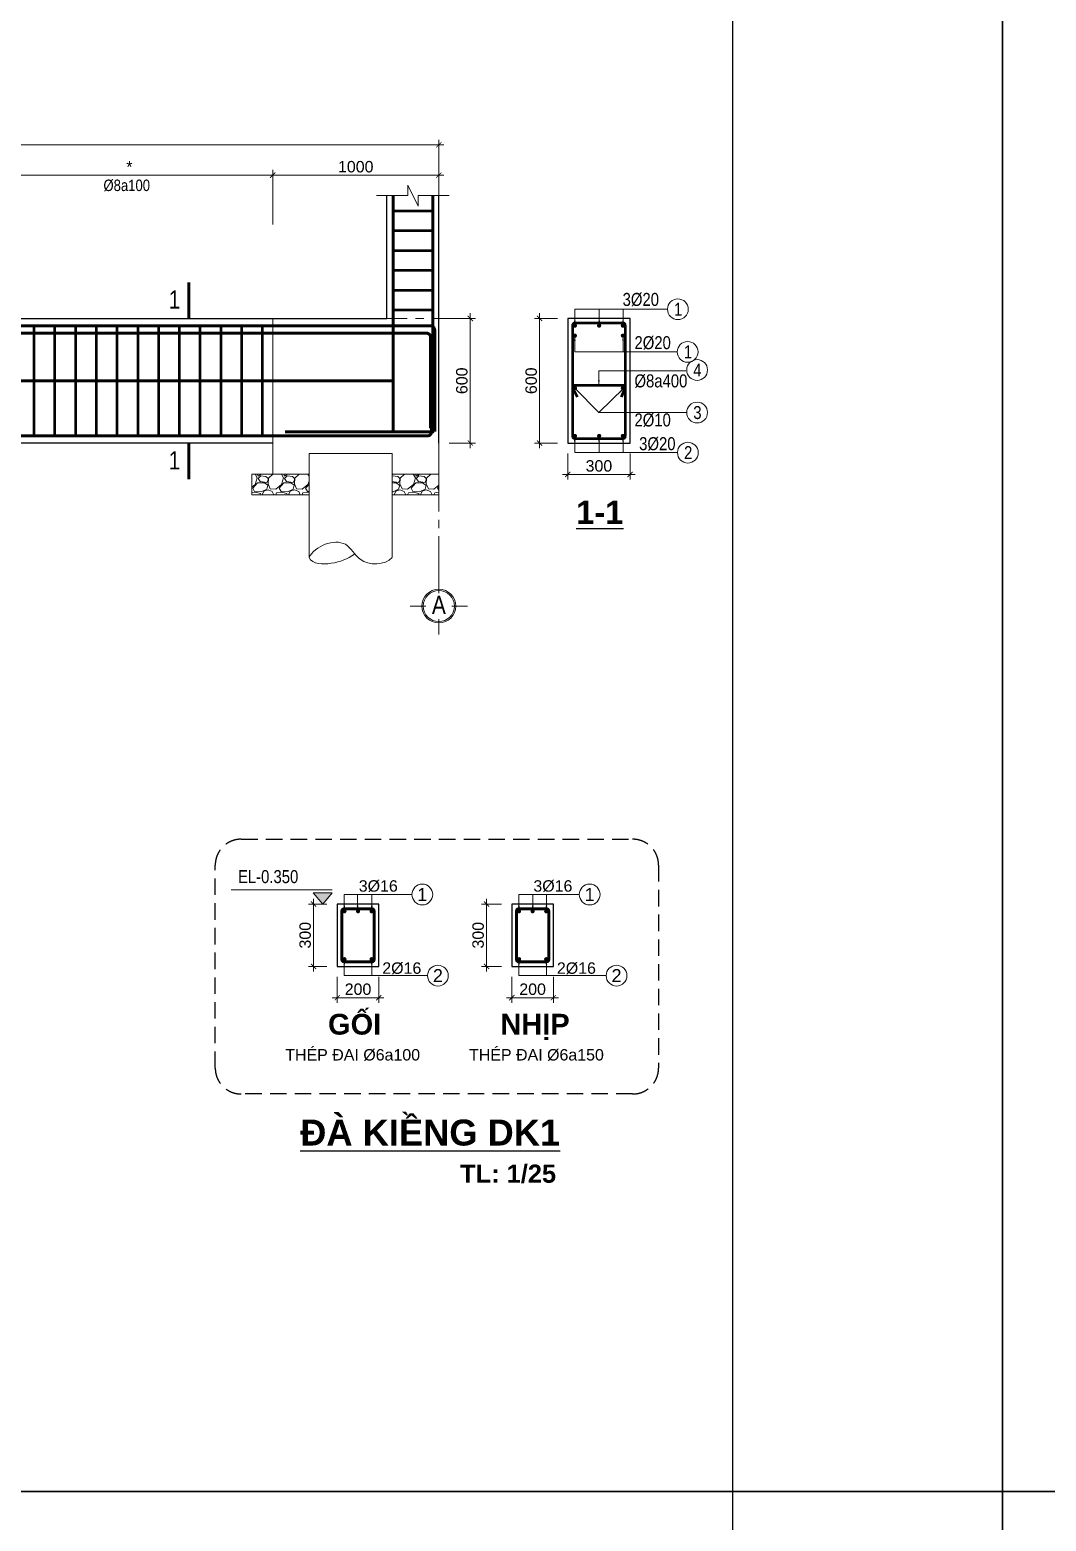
# Model space of a CAD drawing. Header units: millimetres. Extents: x 0 to 84000, y -29700 to 363007.
# Drawn here: x 23263 to 42840, y 147928 to 176658 of the extents above; entities that cross this region are included whole.
import ezdxf
from ezdxf.enums import TextEntityAlignment as Align

# ---------------------------------------------------------------- set-up
doc = ezdxf.new("R2010")
doc.units = ezdxf.units.MM
doc.linetypes.add('CENTER', pattern=[50.8, 31.75, -6.35, 6.35, -6.35])
doc.linetypes.add('DASHED', pattern=[19.05, 12.7, -6.35])
for name, color, linetype, lineweight in [('- Blur line', 8, 'Continuous', 13), ('- Border', 7, 'Continuous', 25), ('- Dash', 2, 'DASHED', 25), ('- Dims', 8, 'Continuous', 13), ('- Grid line', 8, 'CENTER', 13), ('- Note', 9, 'Continuous', 13), ('- RebarC', 10, 'Continuous', 50), ('- RebarL', 6, 'Continuous', 60), ('- Text', 255, 'Continuous', 25), ('- Text thin', 3, 'Continuous', 25)]:
    doc.layers.add(name, color=color, linetype=linetype, lineweight=lineweight)
doc.styles.add('B-Arial', font='arialbd.ttf')
doc.styles.add('R-Arial', font='arial.ttf')
doc.styles.add('R-Helve Condense', font='VHELVCN.TTF')
doc.dimstyles.new('SC-25-100', dxfattribs={"dimtxt": 220, "dimasz": 100, "dimexe": 100, "dimexo": 200, "dimgap": 50, "dimtad": 1, "dimdec": 0, "dimlfac": 0.25, "dimzin": 0, "dimdsep": 46, "dimtxsty": 'R-Arial', "dimblk": 'ARCHTICK', "dimcen": 0.5, "dimdle": 100, "dimclrd": 256, "dimclre": 256, "dimclrt": 4, "dimadec": 0, "dimazin": 0, "dimtfac": 1, "dimtdec": 0, "dimtix": 1, "dimtmove": 0, "dimatfit": 3, "dimfxl": 1, "dimtolj": 1, "dimtzin": 0, "dimlwd": -1, "dimlwe": -1, "dimarcsym": 0})
doc.dimstyles.new('SC-50-100', dxfattribs={"dimtxt": 220, "dimasz": 100, "dimexe": 100, "dimexo": 200, "dimgap": 60, "dimtad": 1, "dimdec": 0, "dimlfac": 0.5, "dimzin": 0, "dimdsep": 46, "dimtxsty": 'R-Arial', "dimblk": 'ARCHTICK', "dimcen": 0.5, "dimdle": 100, "dimclrd": 256, "dimclre": 256, "dimclrt": 4, "dimadec": 0, "dimazin": 0, "dimtfac": 1, "dimtdec": 0, "dimtix": 1, "dimtmove": 0, "dimatfit": 3, "dimfxl": 1, "dimtolj": 1, "dimtzin": 0, "dimlwd": -1, "dimlwe": -1, "dimarcsym": 0})

# ---------------------------------------------------------------- blocks, each defined once
blk = doc.blocks.new('_ArchTick')
at = {"color": 0, "linetype": 'ByBlock', "const_width": 0.15}
blk.add_lwpolyline([(-0.5, -0.5), (0.5, 0.5)], dxfattribs=at)
blk = doc.blocks.new('*D55')
at = {"layer": '- Dims', "ltscale": 100, "transparency": 16777216}
for p, q in [((4580, 174442), (31241, 174442)), ((4680, 173264), (4680, 174542)), ((31141, 173264), (31141, 174542))]:
    blk.add_line(p, q, dxfattribs=at)
at = {"layer": 'Defpoints', "color": 0, "ltscale": 100, "transparency": 16777216}
for p in [(31141, 174442), (4680, 173064), (31141, 173064)]:
    blk.add_point(p, dxfattribs=at)
at = {"layer": '- Dims', "ltscale": 100, "transparency": 16777216, "xscale": 100, "yscale": 100, "zscale": 100, "rotation": 180}
blk.add_blockref('_ArchTick', (4680, 174442), dxfattribs=at)
at = {"layer": '- Dims', "ltscale": 100, "transparency": 16777216, "xscale": 100, "yscale": 100, "zscale": 100}
blk.add_blockref('_ArchTick', (31141, 174442), dxfattribs=at)
at = {"layer": '- Dims', "color": 4, "ltscale": 100, "transparency": 16777216, "insert": (17911, 174604), "char_height": 220, "attachment_point": 5, "style": 'R-Arial'}
blk.add_mtext('\\A1;7040 - 7120', dxfattribs=at)
blk = doc.blocks.new('*D57')
at = {"layer": '- Dims', "ltscale": 100, "transparency": 16777216}
for p, q in [((31241, 173858), (27841, 173858)), ((27941, 172906), (27941, 173958)), ((31141, 172906), (31141, 173958))]:
    blk.add_line(p, q, dxfattribs=at)
at = {"layer": 'Defpoints', "color": 0, "ltscale": 100, "transparency": 16777216}
for p in [(27941, 173858), (27941, 172706), (31141, 172706)]:
    blk.add_point(p, dxfattribs=at)
at = {"layer": '- Dims', "ltscale": 100, "transparency": 16777216, "xscale": 100, "yscale": 100, "zscale": 100, "rotation": 180}
blk.add_blockref('_ArchTick', (27941, 173858), dxfattribs=at)
at = {"layer": '- Dims', "ltscale": 100, "transparency": 16777216, "xscale": 100, "yscale": 100, "zscale": 100}
blk.add_blockref('_ArchTick', (31141, 173858), dxfattribs=at)
at = {"layer": '- Dims', "color": 4, "ltscale": 100, "transparency": 16777216, "insert": (29541, 174020), "char_height": 220, "attachment_point": 5, "style": 'R-Arial'}
blk.add_mtext('\\A1;1000', dxfattribs=at)
blk = doc.blocks.new('Grid symbol')
at = {"layer": '- Grid line', "color": 7, "linetype": 'Continuous', "ltscale": 100}
for points in [[(0, 250), (0, 550)], [(-250, 0), (-550, 0)], [(250, 0), (550, 0)], [(0, -250), (0, -550)]]:
    blk.add_lwpolyline(points, dxfattribs=at)
blk.add_circle((0, 0), 325, dxfattribs=at)
at = {"layer": '- Grid line', "color": 32, "linetype": 'Continuous', "ltscale": 100}
blk.add_circle((0, 0), 300, dxfattribs=at)
at = {"layer": '- Grid line', "color": 3, "style": 'R-Helve Condense', "flags": 4}
blk.add_attdef('A', text='', height=350, dxfattribs=at).set_placement((1, 24), align=Align.MIDDLE_CENTER)
blk = doc.blocks.new('*D59')
at = {"layer": '- Dims', "ltscale": 100, "transparency": 16777216}
for p, q in [((31341, 171097), (31848, 171097)), ((31748, 171197), (31748, 168597)), ((31341, 168697), (31848, 168697))]:
    blk.add_line(p, q, dxfattribs=at)
at = {"layer": 'Defpoints', "color": 0, "ltscale": 100, "transparency": 16777216}
for p in [(31141, 171097), (31141, 168697), (31748, 168697)]:
    blk.add_point(p, dxfattribs=at)
at = {"layer": '- Dims', "ltscale": 100, "transparency": 16777216, "xscale": 100, "yscale": 100, "zscale": 100}
for p, rotation in [((31748, 171097), 90), ((31748, 168697), 270)]:
    blk.add_blockref('_ArchTick', p, dxfattribs=dict(at, rotation=rotation))
at = {"layer": '- Dims', "color": 4, "ltscale": 100, "transparency": 16777216, "insert": (31585, 169897), "char_height": 220, "attachment_point": 5, "rotation": 90, "style": 'R-Arial'}
blk.add_mtext('\\A1;600', dxfattribs=at)
blk = doc.blocks.new('*U9')
at = {"layer": '- Note', "color": 7, "ltscale": 100, "const_width": 60}
blk.add_lwpolyline([(279, 373), (279, -327)], dxfattribs=at)
at = {"layer": '- Text thin', "style": 'R-Helve Condense', "flags": 4}
blk.add_attdef('A', text='', height=350, dxfattribs=at).set_placement((3, 39), align=Align.MIDDLE_CENTER)
blk = doc.blocks.new('*D50')
at = {"layer": '- Dims', "transparency": 16777216}
for p, q in [((33625, 168497), (33625, 167993)), ((34825, 168497), (34825, 167993)), ((33525, 168093), (34925, 168093))]:
    blk.add_line(p, q, dxfattribs=at)
at = {"layer": 'Defpoints', "color": 0, "transparency": 16777216}
for p in [(33625, 168697), (34825, 168697), (34825, 168093)]:
    blk.add_point(p, dxfattribs=at)
at = {"layer": '- Dims', "transparency": 16777216, "xscale": 100, "yscale": 100, "zscale": 100, "rotation": 180}
blk.add_blockref('_ArchTick', (33625, 168093), dxfattribs=at)
at = {"layer": '- Dims', "transparency": 16777216, "xscale": 100, "yscale": 100, "zscale": 100}
blk.add_blockref('_ArchTick', (34825, 168093), dxfattribs=at)
at = {"layer": '- Dims', "color": 4, "transparency": 16777216, "insert": (34225, 168256), "char_height": 220, "attachment_point": 5, "style": 'R-Arial'}
blk.add_mtext('\\A1;300', dxfattribs=at)
blk = doc.blocks.new('*D51')
at = {"layer": '- Dims', "ltscale": 100, "transparency": 16777216}
for p, q in [((33425, 171097), (32983, 171097)), ((33083, 168597), (33083, 171197)), ((33425, 168697), (32983, 168697))]:
    blk.add_line(p, q, dxfattribs=at)
at = {"layer": 'Defpoints', "color": 0, "ltscale": 100, "transparency": 16777216}
for p in [(33083, 171097), (33625, 171097), (33625, 168697)]:
    blk.add_point(p, dxfattribs=at)
at = {"layer": '- Dims', "ltscale": 100, "transparency": 16777216, "xscale": 100, "yscale": 100, "zscale": 100}
for p, rotation in [((33083, 171097), 90), ((33083, 168697), 270)]:
    blk.add_blockref('_ArchTick', p, dxfattribs=dict(at, rotation=rotation))
at = {"layer": '- Dims', "color": 4, "ltscale": 100, "transparency": 16777216, "insert": (32921, 169897), "char_height": 220, "attachment_point": 5, "rotation": 90, "style": 'R-Arial'}
blk.add_mtext('\\A1;600', dxfattribs=at)
blk = doc.blocks.new('Steel symbol')
at = {"layer": '- Note', "color": 7}
blk.add_circle((0, 0), 200, dxfattribs=at)
at = {"layer": '- Note', "color": 3, "style": 'R-Helve Condense', "flags": 4}
blk.add_attdef('1', text='', height=250, dxfattribs=at).set_placement((0, 0), align=Align.MIDDLE_CENTER)
blk = doc.blocks.new('*D69')
at = {"layer": '- Dims', "transparency": 16777216}
for p, q in [((29185, 158416), (29185, 157913)), ((29985, 158416), (29985, 157913)), ((29085, 158013), (30085, 158013))]:
    blk.add_line(p, q, dxfattribs=at)
at = {"layer": 'Defpoints', "color": 0, "transparency": 16777216}
for p in [(29185, 158616), (29985, 158616), (29985, 158013)]:
    blk.add_point(p, dxfattribs=at)
at = {"layer": '- Dims', "transparency": 16777216, "xscale": 100, "yscale": 100, "zscale": 100, "rotation": 180}
blk.add_blockref('_ArchTick', (29185, 158013), dxfattribs=at)
at = {"layer": '- Dims', "transparency": 16777216, "xscale": 100, "yscale": 100, "zscale": 100}
blk.add_blockref('_ArchTick', (29985, 158013), dxfattribs=at)
at = {"layer": '- Dims', "color": 4, "transparency": 16777216, "insert": (29585, 158175), "char_height": 220, "attachment_point": 5, "style": 'R-Arial'}
blk.add_mtext('\\A1;200', dxfattribs=at)
blk = doc.blocks.new('*D70')
at = {"layer": '- Dims', "transparency": 16777216}
for p, q in [((28985, 159816), (28629, 159816)), ((28729, 158516), (28729, 159916)), ((28985, 158616), (28629, 158616))]:
    blk.add_line(p, q, dxfattribs=at)
at = {"layer": 'Defpoints', "color": 0, "transparency": 16777216}
for p in [(28729, 159816), (29185, 159816), (29185, 158616)]:
    blk.add_point(p, dxfattribs=at)
at = {"layer": '- Dims', "transparency": 16777216, "xscale": 100, "yscale": 100, "zscale": 100}
for p, rotation in [((28729, 159816), 90), ((28729, 158616), 270)]:
    blk.add_blockref('_ArchTick', p, dxfattribs=dict(at, rotation=rotation))
at = {"layer": '- Dims', "color": 4, "transparency": 16777216, "insert": (28567, 159216), "char_height": 220, "attachment_point": 5, "rotation": 90, "style": 'R-Arial'}
blk.add_mtext('\\A1;300', dxfattribs=at)
blk = doc.blocks.new('*D71')
at = {"layer": '- Dims', "transparency": 16777216}
for p, q in [((32548, 158416), (32548, 157913)), ((33348, 158416), (33348, 157913)), ((32448, 158013), (33448, 158013))]:
    blk.add_line(p, q, dxfattribs=at)
at = {"layer": 'Defpoints', "color": 0, "transparency": 16777216}
for p in [(32548, 158616), (33348, 158616), (33348, 158013)]:
    blk.add_point(p, dxfattribs=at)
at = {"layer": '- Dims', "transparency": 16777216, "xscale": 100, "yscale": 100, "zscale": 100, "rotation": 180}
blk.add_blockref('_ArchTick', (32548, 158013), dxfattribs=at)
at = {"layer": '- Dims', "transparency": 16777216, "xscale": 100, "yscale": 100, "zscale": 100}
blk.add_blockref('_ArchTick', (33348, 158013), dxfattribs=at)
at = {"layer": '- Dims', "color": 4, "transparency": 16777216, "insert": (32948, 158175), "char_height": 220, "attachment_point": 5, "style": 'R-Arial'}
blk.add_mtext('\\A1;200', dxfattribs=at)
blk = doc.blocks.new('*D72')
at = {"layer": '- Dims', "transparency": 16777216}
for p, q in [((32348, 159816), (31961, 159816)), ((32061, 158516), (32061, 159916)), ((32348, 158616), (31961, 158616))]:
    blk.add_line(p, q, dxfattribs=at)
at = {"layer": 'Defpoints', "color": 0, "transparency": 16777216}
for p in [(32061, 159816), (32548, 159816), (32548, 158616)]:
    blk.add_point(p, dxfattribs=at)
at = {"layer": '- Dims', "transparency": 16777216, "xscale": 100, "yscale": 100, "zscale": 100}
for p, rotation in [((32061, 159816), 90), ((32061, 158616), 270)]:
    blk.add_blockref('_ArchTick', p, dxfattribs=dict(at, rotation=rotation))
at = {"layer": '- Dims', "color": 4, "transparency": 16777216, "insert": (31899, 159216), "char_height": 220, "attachment_point": 5, "rotation": 90, "style": 'R-Arial'}
blk.add_mtext('\\A1;300', dxfattribs=at)
blk = doc.blocks.new('*U8')
blk.add_line((182, 273), (-1761, 273))
blk.add_lwpolyline([(182, 219), (-182, 219), (0, 0), (182, 219)])
blk.add_solid([(182, 219), (0, 0), (-182, 219)])
at = {"layer": '- Text thin', "style": 'R-Helve Condense', "flags": 8}
blk.add_attdef('STOREY', text='', height=250, dxfattribs=at).set_placement((-2243, 547), align=Align.MIDDLE_RIGHT)
for tag, p in [('FL%%P0.000', (-1590, 529)), ('EL%%P0.000', (-1633, 68))]:
    blk.add_attdef(tag, text='', height=250, dxfattribs=at).set_placement(p, align=Align.MIDDLE_LEFT)
blk = doc.blocks.new('*D258')
at = {"layer": '- Dims', "transparency": 16777216}
for p, q in [((22322, 173858), (28041, 173858)), ((22422, 172906), (22422, 173958)), ((27941, 172906), (27941, 173958))]:
    blk.add_line(p, q, dxfattribs=at)
at = {"layer": 'Defpoints', "color": 0, "transparency": 16777216}
for p in [(27941, 173858), (22422, 172706), (27941, 172706)]:
    blk.add_point(p, dxfattribs=at)
at = {"layer": '- Dims', "transparency": 16777216, "xscale": 100, "yscale": 100, "zscale": 100, "rotation": 180}
blk.add_blockref('_ArchTick', (22422, 173858), dxfattribs=at)
at = {"layer": '- Dims', "transparency": 16777216, "xscale": 100, "yscale": 100, "zscale": 100}
blk.add_blockref('_ArchTick', (27941, 173858), dxfattribs=at)
at = {"layer": '- Dims', "color": 4, "transparency": 16777216, "insert": (25182, 174018), "char_height": 220, "attachment_point": 5, "style": 'R-Arial'}
blk.add_mtext('\\A1;*', dxfattribs=at)

msp = doc.modelspace()

# ---------------------------------------------------------------- hatches: boundary and pattern name
at = {"layer": '- Blur line'}
h = msp.add_hatch(dxfattribs=at)
h.set_pattern_fill('GRAVEL', color=256, scale=20, style=0)
h.set_pattern_definition([(228.0128, (27707.21, 168204.903), (-4064.00345, -4572.0056), [68.344, -6766.1]), (184.9697, (27661.49, 168154.103), (6096.00986, 507.99642), [117.281, -11610.8]), (132.5104, (27544.65, 168143.943), (5079.9963, -5588.00546), [82.696, -8186.94]), (267.2737, (27346.53, 168016.943), (507.9978, 10159.99673), [106.801, -10573.28]), (292.8337, (27341.45, 167910.263), (-2540.00721, 6096.00347), [104.727, -10367.96]), (357.2737, (27382.09, 167813.743), (-10159.99673, 507.9978), [106.801, -10573.28]), (37.6942, (27488.77, 167808.663), (-6604.00417, -5079.99547), [141.239, -13982.62]), (72.2553, (27600.53, 167895.023), (3556.00711, 11176.00324), [133.344, -13201.06]), (121.4296, (27641.17, 168022.023), (-4064.00105, 6603.99223), [107.163, -10609.1]), (175.2364, (27585.29, 168113.463), (5587.9956, -507.99523), [122.343, -5994.78]), (222.3974, (27463.37, 168123.623), (-6096.00018, -5587.99273), [158.216, -15663.36]), (138.8141, (27849.45, 168011.863), (-3555.99773, 3047.9953), [54, -5346.12]), (171.4692, (27808.81, 168047.423), (6603.98992, -1016.00256), [102.736, -10170.92]), (225, (27707.2, 168062.66), (-1e-13, -508), [71.84, -646.58]), (203.1986, (27671.65, 168123.623), (2540.0086, 1016.0045), [38.688, -3830.12]), (291.8014, (27636.09, 168108.38), (-508.0004, 1524.001), [54.713, -2680.96]), (30.9638, (27656.41, 168057.58), (1523.9984, 1016.0008), [88.864, -2873.26]), (161.565, (27732.61, 168103.3), (1016.0005, -507.999), [64.257, -1542.18]), (16.3895, (27341.45, 168108.383), (5080.0028, 1523.99683), [90.018, -8911.76]), (70.3462, (27427.81, 168133.783), (-2031.99434, -5587.9921), [75.52, -7476.44]), (293.1986, (27732.61, 168204.903), (-1016.0045, 2540.0086), [77.376, -3791.44]), (343.6105, (27763.09, 168133.783), (-5080.0028, 1523.99683), [90.018, -8911.76]), (339.444, (27341.45, 167793.423), (-2540.00315, 1015.9988), [86.807, -4253.54]), (294.7751, (27422.73, 167762.943), (-2539.99408, 5587.9974), [72.734, -7200.72]), (66.8014, (27737.69, 167696.903), (1016.0045, 2540.0086), [77.376, -3791.44]), (17.354, (27768.17, 167768.023), (-6604.00036, -2031.99694), [85.157, -8430.48]), (69.444, (27488.77, 167696.903), (-1015.9988, -2540.0032), [43.404, -4296.96]), (101.31, (27707.21, 167696.9), (-507.9975, 2031.9935), [25.903, -2564.4]), (165.964, (27702.13, 167722.3), (1524.001, -507.999), [104.727, -1989.81]), (186.009, (27600.53, 167747.703), (5079.9925, 507.99881), [97.053, -9608.28]), (303.69, (27656.41, 168011.86), (-508, 1015.999), [73.265, -1758.356]), (353.1572, (27697.05, 167950.903), (8636.00357, -1016.00455), [127.911, -12663.2]), (60.9454, (27824.05, 167935.663), (-2031.9953, -3555.9915), [52.302, -5177.88]), (90, (27849.45, 167981.4), (-508, 508), [30.48, -477.52]), (120.2564, (27590.37, 167762.943), (2031.9957, -3555.9982), [70.573, -6986.78]), (48.0128, (27554.81, 167823.903), (4064.00345, 4572.0056), [136.689, -6697.76]), (7e-15, (27646.25, 167925.5), (508, 508), [132.08, -375.92]), (325.3048, (27778.33, 167925.503), (-5079.9912, 3556.00034), [80.322, -7951.86]), (254.0546, (27844.37, 167879.78), (-508.0013, -2032.0048), [73.966, -3624.34]), (207.646, (27824.05, 167808.663), (-9651.99661, -5080.0032), [120.429, -11922.5]), (175.4261, (27717.37, 167752.783), (-6604.00152, 507.99754), [127.406, -12613.16]), (175.4261, (27717.37, 167752.783), (-6604.00152, 507.99754), [127.406, -12613.16])])
h.paths.add_polyline_path([(28641.5, 168096.9), (27741.5, 168096.9), (27541.5, 168096.9), (27541.5, 167696.9), (28641.5, 167696.9)])
h.paths.add_polyline_path([(30241.5, 168096.9), (30241.5, 167696.9), (31141.5, 167696.9), (31141.5, 168096.9)])

# ---------------------------------------------------------------- linework, layer by layer
for p, q in [((27941.5, 168096.9), (27941.5, 171096.9)), ((31141.5, 171096.9), (31141.5, 168096.9)), ((28641.5, 168496.9), (28641.5, 166499.7)), ((30241.5, 168496.9), (30241.5, 166499.7))]:
    msp.add_line(p, q, dxfattribs=at)
at = {"layer": '- Blur line', "ltscale": 100}
msp.add_lwpolyline([(31341.5, 173463.4), (30741.5, 173463.4), (30741.5, 173263.4), (30541.5, 173663.4), (30541.5, 173463.4), (29941.5, 173463.4)], dxfattribs=at)
at = {"layer": '- Blur line'}
for points in [[(28641.5, 168496.9), (30241.5, 168496.9)], [(27541.5, 168096.9), (27541.5, 167696.9), (28641.5, 167696.9)], [(27941.5, 168096.9), (27541.5, 168096.9)], [(27941.5, 168096.9), (28641.5, 168096.9)], [(30241.5, 168096.9), (31141.5, 168096.9)], [(30241.5, 167696.9), (31141.5, 167696.9), (31141.5, 168096.9)]]:
    msp.add_lwpolyline(points, dxfattribs=at)
at = {"layer": '- Blur line', "linetype": 'Continuous', "ltscale": 5}
for points, start_tangent, end_tangent in [([(28641.5, 166490.8), (29340.7, 166746.5), (29625.4, 166459.5), (30241.5, 166490.8)], (0.4233853, 0.9059497), (0.671616, 0.7408994)), ([(28641.5, 166490.8), (29067.3, 166381.2), (29519.1, 166555.1)], (0.4632017, -0.8862529), (0.840303, 0.542117))]:
    msp.add_spline(points, degree=3, dxfattribs=dict(at, start_tangent=start_tangent, end_tangent=end_tangent))
at = {"layer": '- Border', "ltscale": 100}
for points in [[(30141.5, 171096.9), (30141.5, 173463.4)], [(31141.5, 168696.9), (31141.5, 173463.4)], [(21421.7, 171096.9), (30141.5, 171096.9)], [(27941.5, 168696.9), (7879.7, 168696.9)]]:
    msp.add_lwpolyline(points, dxfattribs=at)
at = {"layer": '- Border'}
for points in [[(33624.5, 168696.9), (34824.5, 168696.9), (34824.5, 171096.9), (33624.5, 171096.9)], [(29185.1, 158616.1), (29985.1, 158616.1), (29985.1, 159816.1), (29185.1, 159816.1)], [(32548.2, 158616.1), (33348.2, 158616.1), (33348.2, 159816.1), (32548.2, 159816.1)]]:
    msp.add_lwpolyline(points, close=True, dxfattribs=at)
at = {"layer": '- Dash', "ltscale": 25}
msp.add_lwpolyline([(27334.7, 161065.7), (34874.7, 161065.7, -0.4142136), (35374.7, 160565.7), (35374.7, 156657.7, -0.4142136), (34874.7, 156157.7), (27334.7, 156157.7, -0.4142136), (26834.7, 156657.7), (26834.7, 160565.7, -0.4142136)], format="xyb", close=True, dxfattribs=at)
at = {"layer": '- Grid line', "ltscale": 25}
for p, q in [((31141.5, 166107), (31141.5, 172102.5)), ((31802, 171096.9), (3314.5, 171096.9))]:
    msp.add_line(p, q, dxfattribs=at)
at = {"layer": '- Note'}
msp.add_lwpolyline([(33762.9, 169755.6), (34223.1, 169284.1), (35916.3, 169285.4)], dxfattribs=at)
at = {"layer": '- RebarC', "ltscale": 100}
for points in [[(30262.5, 173172.6), (31026.8, 173172.6)], [(30262.5, 172790.6), (31026.8, 172790.6)], [(30262.5, 172408.6), (31026.8, 172408.6)], [(30262.5, 172026.6), (31026.8, 172026.6)], [(30262.5, 171644.6), (31026.8, 171644.6)], [(30262.5, 171262.6), (31026.8, 171262.6)], [(23340.8, 170956.9), (23340.8, 168836.9)], [(23740.8, 170956.9), (23740.8, 168836.9)], [(24140.8, 170956.9), (24140.8, 168836.9)], [(24540.8, 170956.9), (24540.8, 168836.9)], [(24540.8, 170956.9), (24540.8, 168836.9)], [(24940.8, 170956.9), (24940.8, 168836.9)], [(25340.8, 170956.9), (25340.8, 168836.9)], [(25740.8, 170956.9), (25740.8, 168836.9)], [(26140.8, 170956.9), (26140.8, 168836.9)], [(26140.8, 170956.9), (26140.8, 168836.9)], [(26540.8, 170956.9), (26540.8, 168836.9)], [(26940.8, 170956.9), (26940.8, 168836.9)], [(27340.8, 170956.9), (27340.8, 168836.9)], [(27740.8, 170956.9), (27740.8, 168836.9)]]:
    msp.add_lwpolyline(points, dxfattribs=at)
at = {"layer": '- RebarC'}
msp.add_lwpolyline([(33754.5, 168786.9), (34694.5, 168786.9, 0.4142136), (34734.5, 168826.9), (34734.5, 170966.9, 0.4142136), (34694.5, 171006.9), (33754.5, 171006.9, 0.4142136), (33714.5, 170966.9), (33714.5, 168826.9, 0.4142136)], format="xyb", close=True, dxfattribs=at)
msp.add_lwpolyline([(34661.6, 169587.1), (34734.5, 169768.7, 0.4142136), (34694.5, 169808.7), (33754.5, 169808.7, 0.4142136), (33714.5, 169768.7), (33804.7, 169587.1)], format="xyb", dxfattribs=at)
at = {"layer": '- RebarL'}
msp.add_line((30283, 169896.9), (5788.4, 169896.9), dxfattribs=at)
at = {"layer": '- RebarL', "ltscale": 100}
for points in [[(30262.5, 173463.4), (30262.5, 168912.9), (28182.2, 168912.9)], [(31026.8, 173463.4), (31026.8, 168912.9), (30018.4, 168912.9)]]:
    msp.add_lwpolyline(points, dxfattribs=at)
for points in [[(31061.5, 168917.1), (31061.5, 170876.9, 0.4142136), (30981.5, 170956.9), (4839.7, 170956.9, 0.4142136), (4759.7, 170876.9), (4759.7, 168917.7)], [(4815.8, 170672.7), (4815.8, 168916.9, 0.4142136), (4895.8, 168836.9), (30923.3, 168836.9, 0.4142136), (31003.3, 168916.9), (31003.3, 170676.4)], [(30981.5, 168984.5), (30981.5, 170736.9, 0.4142136), (30901.5, 170816.9), (4919.7, 170816.9, 0.4142136), (4839.7, 170736.9), (4839.7, 168957.3)]]:
    msp.add_lwpolyline(points, format="xyb", dxfattribs=at)
at = {"layer": '- RebarL', "ltscale": 100, "const_width": 40}
for points in [[(33742.9, 170959, -1), (33782.9, 170959, -1)], [(33742.9, 170958.7, 1), (33782.9, 170958.7, 1)], [(34209.6, 170959, -1), (34249.6, 170959, -1)], [(34706.2, 170959, 1), (34666.2, 170959, 1)], [(34706.2, 170958.7, -1), (34666.2, 170958.7, -1)], [(33742.9, 170766.4, -1), (33782.9, 170766.4, -1)], [(34706.2, 170766.4, 1), (34666.2, 170766.4, 1)], [(33742.9, 169755.6, 1), (33782.9, 169755.6, 1)], [(34706.2, 169755.6, -1), (34666.2, 169755.6, -1)], [(33742.9, 168834.8, 1), (33782.9, 168834.8, 1)], [(34209.6, 168834.8, 1), (34249.6, 168834.8, 1)], [(34706.2, 168834.8, -1), (34666.2, 168834.8, -1)], [(29303.5, 159677.9, 1), (29343.5, 159677.9, 1)], [(29605.3, 159677.9, -1), (29565.3, 159677.9, -1)], [(29866.8, 159677.9, -1), (29826.8, 159677.9, -1)], [(32666.6, 159677.9, 1), (32706.6, 159677.9, 1)], [(32967.3, 159677.9, -1), (32927.3, 159677.9, -1)], [(33229.8, 159677.9, -1), (33189.8, 159677.9, -1)], [(29303.5, 158754.1, 1), (29343.5, 158754.1, 1)], [(29866.8, 158754.1, -1), (29826.8, 158754.1, -1)], [(32666.6, 158754.1, 1), (32706.6, 158754.1, 1)], [(33229.8, 158754.1, -1), (33189.8, 158754.1, -1)]]:
    msp.add_lwpolyline(points, format="xyb", close=True, dxfattribs=at)
at = {"layer": '- RebarL'}
for points in [[(29315.1, 158706.1), (29855.1, 158706.1, 0.4142136), (29895.1, 158746.1), (29895.1, 159686.1, 0.4142136), (29855.1, 159726.1), (29315.1, 159726.1, 0.4142136), (29275.1, 159686.1), (29275.1, 158746.1, 0.4142136)], [(32678.2, 158706.1), (33218.2, 158706.1, 0.4142136), (33258.2, 158746.1), (33258.2, 159686.1, 0.4142136), (33218.2, 159726.1), (32678.2, 159726.1, 0.4142136), (32638.2, 159686.1), (32638.2, 158746.1, 0.4142136)]]:
    msp.add_lwpolyline(points, format="xyb", close=True, dxfattribs=at)
at = {"layer": 'Defpoints'}
msp.add_lwpolyline([(36800, 237600), (36800, -29700)], dxfattribs=at)
for points in [[(42000, 178200), (42000, 148500), (0, 148500), (0, 178200)], [(84000, 178200), (84000, 148500), (42000, 148500), (42000, 178200)], [(42000, 148500), (42000, 118800), (0, 118800), (0, 148500)], [(84000, 148500), (84000, 118800), (42000, 118800), (42000, 148500)]]:
    msp.add_lwpolyline(points, close=True, dxfattribs=at)

# ---------------------------------------------------------------- block references
at = {"layer": '- Border'}
ref = msp.add_blockref('*U9', (26045.4, 171423.7), dxfattribs=at)
ref.add_attrib('A', '1', dxfattribs={"layer": '- Text thin', "height": 350, "style": 'R-Helve Condense'}).set_placement((26048.2, 171463.2), align=Align.MIDDLE_CENTER)
ref = msp.add_blockref('Steel symbol', (35745.9, 171275.2), dxfattribs=dict(at, xscale=-1))
ref.add_attrib('1', '1', dxfattribs={"layer": '- Text thin', "height": 250, "style": 'R-Helve Condense'}).set_placement((35751.9, 171275.2), align=Align.MIDDLE_CENTER)
ref = msp.add_blockref('Steel symbol', (35934.4, 170453), dxfattribs=dict(at, xscale=-1))
ref.add_attrib('1', '1', dxfattribs={"layer": '- Text thin', "height": 250, "style": 'R-Helve Condense'}).set_placement((35940.4, 170453), align=Align.MIDDLE_CENTER)
ref = msp.add_blockref('Steel symbol', (36116.3, 170104.9), dxfattribs=dict(at, xscale=-1))
ref.add_attrib('1', '4', dxfattribs={"layer": '- Text thin', "height": 250, "style": 'R-Helve Condense'}).set_placement((36122.3, 170104.9), align=Align.MIDDLE_CENTER)
ref = msp.add_blockref('Steel symbol', (36116.3, 169285.5), dxfattribs=dict(at, xscale=-1))
ref.add_attrib('1', '3', dxfattribs={"layer": '- Text thin', "height": 250, "style": 'R-Helve Condense'}).set_placement((36122.3, 169285.5), align=Align.MIDDLE_CENTER)
ref = msp.add_blockref('*U9', (26045.4, 168323.7), dxfattribs=at)
ref.add_attrib('A', '1', dxfattribs={"layer": '- Text thin', "height": 350, "style": 'R-Helve Condense'}).set_placement((26048.2, 168363.2), align=Align.MIDDLE_CENTER)
ref = msp.add_blockref('Steel symbol', (35938.1, 168512.4), dxfattribs=dict(at, xscale=-1))
ref.add_attrib('1', '2', dxfattribs={"layer": '- Text thin', "height": 250, "style": 'R-Helve Condense'}).set_placement((35944.1, 168512.4), align=Align.MIDDLE_CENTER)
ref = msp.add_blockref('Steel symbol', (30823.3, 160000.7), dxfattribs=at)
ref.add_attrib('1', '1', dxfattribs={"layer": '- Note', "color": 3, "height": 250, "style": 'R-Arial'}).set_placement((30823.3, 160000.7), align=Align.MIDDLE_CENTER)
ref = msp.add_blockref('Steel symbol', (34046.9, 160000.7), dxfattribs=at)
ref.add_attrib('1', '1', dxfattribs={"layer": '- Note', "color": 3, "height": 250, "style": 'R-Arial'}).set_placement((34046.9, 160000.7), align=Align.MIDDLE_CENTER)
ref = msp.add_blockref('Steel symbol', (31124, 158437.8), dxfattribs=at)
ref.add_attrib('1', '2', dxfattribs={"layer": '- Note', "color": 3, "height": 250, "style": 'R-Arial'}).set_placement((31124, 158437.8), align=Align.MIDDLE_CENTER)
ref = msp.add_blockref('Steel symbol', (34564.5, 158437.8), dxfattribs=at)
ref.add_attrib('1', '2', dxfattribs={"layer": '- Note', "color": 3, "height": 250, "style": 'R-Arial'}).set_placement((34564.5, 158437.8), align=Align.MIDDLE_CENTER)
at = {"layer": '- Grid line'}
ref = msp.add_blockref('Grid symbol', (31141.5, 165557), dxfattribs=at)
ref.add_attrib('A', 'A', dxfattribs={"color": 3, "height": 350, "style": 'R-Helve Condense'}).set_placement((31142.5, 165580.8), align=Align.MIDDLE_CENTER)
at = {"layer": '- Note'}
ref = msp.add_blockref('*U8', (28905.1, 159816.1), dxfattribs=at)
ref.add_attrib('FL%%P0.000', 'EL-0.350', dxfattribs={"layer": '- Text thin', "height": 250, "style": 'R-Helve Condense'}).set_placement((27272.4, 160345.1), align=Align.MIDDLE_LEFT)

# ---------------------------------------------------------------- texts
at = {"layer": '- Text', "style": 'B-Arial'}
for s, height, p in [('%%UĐÀ KIỀNG DK1', 500, (28471.4, 155165)), ('TL: 1/25', 350, (31552.6, 154447.3))]:
    msp.add_text(s, height=height, dxfattribs=at).set_placement(p)
at = {"layer": '- Text thin'}
for s, height, style, p in [('Þ8a100', 220, 'R-Helve Condense', (24681.7, 173552.4)), ('3Þ20', 250, 'R-Helve Condense', (34681.4, 171339.7)), ('2Þ20', 250, 'R-Helve Condense', (34909.7, 170506.2)), ('Þ8a400', 250, 'R-Helve Condense', (34909.7, 169770.2)), ('2Þ10', 250, 'R-Helve Condense', (34909.7, 169017.8)), ('3Þ20', 250, 'R-Helve Condense', (35000.3, 168560.4)), ('%%U1-1', 450, 'B-Arial', (33787.5, 167139.4)), ('3%%C16', 220, 'R-Arial', (29599.4, 160055.3)), ('3%%C16', 220, 'R-Arial', (32962.5, 160055.3)), ('2%%C16', 220, 'R-Arial', (30052.4, 158472.8)), ('2%%C16', 220, 'R-Arial', (33415.4, 158472.8)), ('GỐI', 400, 'B-Arial', (29007.4, 157301.9)), ('NHỊP', 400, 'B-Arial', (32326.9, 157301.9)), ('THÉP ĐAI %%C6a100', 220, 'R-Arial', (28183.9, 156802.8)), ('THÉP ĐAI %%C6a150', 220, 'R-Arial', (31723.9, 156802.8))]:
    msp.add_text(s, height=height, dxfattribs=dict(at, style=style)).set_placement(p)

# ---------------------------------------------------------------- dimensions: what is measured, and where the dimension line sits
at = {"layer": '- Dims', "ltscale": 100}
dim = msp.add_linear_dim(base=(31141.5, 174442), p1=(4679.7, 173064.3), p2=(31141.5, 173064.3), text='7040 - 7120', dimstyle='SC-25-100', override={"dimtxsty": 'R-Arial'}, dxfattribs=at)
dim.commit()
dim.dimension.update_dxf_attribs({"geometry": '*D55', "text_midpoint": (17910.6, 174604.4)})
at = {"layer": '- Dims'}
dim = msp.add_linear_dim(base=(27941.5, 173858.1), p1=(22421.7, 172705.8), p2=(27941.5, 172705.8), angle=180, text='*', dimstyle='SC-25-100', override={"dimtmove": 1}, dxfattribs=at)
dim.commit()
dim.dimension.update_dxf_attribs({"geometry": '*D258', "text_midpoint": (25181.6, 174018.1)})
at = {"layer": '- Dims', "ltscale": 100}
dim = msp.add_linear_dim(base=(27941.5, 173858.1), p1=(31141.5, 172705.8), p2=(27941.5, 172705.8), angle=180, text='1000', dimstyle='SC-25-100', override={"dimtxsty": 'R-Arial'}, dxfattribs=at)
dim.commit()
dim.dimension.update_dxf_attribs({"geometry": '*D57', "text_midpoint": (29541.5, 174020.4)})
for base, p1, p2, picture, middle in [((31747.6, 168696.9), (31141.5, 171096.9), (31141.5, 168696.9), '*D59', (31585.3, 169896.9)), ((33083, 171096.9), (33624.5, 168696.9), (33624.5, 171096.9), '*D51', (32920.7, 169896.9))]:
    dim = msp.add_linear_dim(base=base, p1=p1, p2=p2, angle=90, dimstyle='SC-25-100', override={"dimtxsty": 'R-Arial'}, dxfattribs=at)
    dim.commit()
    dim.dimension.update_dxf_attribs({"geometry": picture, "text_midpoint": middle})
at = {"layer": '- Dims'}
for base, p1, p2, picture, middle in [((34824.5, 168093.4), (33624.5, 168696.9), (34824.5, 168696.9), '*D50', (34224.5, 168255.8)), ((29985.1, 158012.6), (29185.1, 158616.1), (29985.1, 158616.1), '*D69', (29585.1, 158174.9)), ((33348.2, 158012.6), (32548.2, 158616.1), (33348.2, 158616.1), '*D71', (32948.2, 158174.9))]:
    dim = msp.add_linear_dim(base=base, p1=p1, p2=p2, dimstyle='SC-25-100', override={"dimtxsty": 'R-Arial'}, dxfattribs=at)
    dim.commit()
    dim.dimension.update_dxf_attribs({"geometry": picture, "text_midpoint": middle})
for base, p1, p2, picture, middle in [((28729, 159816.1), (29185.1, 158616.1), (29185.1, 159816.1), '*D70', (28566.6, 159216.1)), ((32061.3, 159816.1), (32548.2, 158616.1), (32548.2, 159816.1), '*D72', (31898.9, 159216.1))]:
    dim = msp.add_linear_dim(base=base, p1=p1, p2=p2, angle=90, dimstyle='SC-25-100', override={"dimtxsty": 'R-Arial'}, dxfattribs=at)
    dim.commit()
    dim.dimension.update_dxf_attribs({"geometry": picture, "text_midpoint": middle})

# ---------------------------------------------------------------- leaders
at = {"layer": '- Note'}
for points in [[(33760.1, 170957.5), (33760.1, 171275.2), (35545.9, 171275.2)], [(34231.1, 170957.5), (34231.1, 171275.2), (34702.4, 171275.2)], [(34689.4, 170957.5), (34689.4, 171275.2), (34960.7, 171275.2)], [(33760.1, 170770.7), (33760.1, 170453), (35734.4, 170453)], [(34689.4, 170770.7), (34689.4, 170453), (35505.4, 170453)], [(33760.1, 168830.1), (33760.1, 168512.4), (35738.1, 168512.4)], [(34227.7, 168830.1), (34227.7, 168512.4), (34699, 168512.4)], [(34689.4, 168830.1), (34689.4, 168512.4), (34960.7, 168512.4)]]:
    msp.add_leader(points, dimstyle='SC-25-100', dxfattribs=at)
for points, dimstyle, override in [([(34224.5, 169808.7), (34224.5, 170090.7), (35896.8, 170090.7)], 'SC-50-100', {"dimgap": 60, "dimtad": 0}), ([(34706.2, 169755.6), (34224.5, 169285.5)], 'SC-50-100', {"dimgap": 60, "dimtad": 0}), ([(29320.7, 159682.9), (29320.7, 160000.7), (30623.3, 160000.7)], 'SC-25-100', {"dimtxsty": 'R-Arial'}), ([(29577, 159682.9), (29577, 160000.7), (29848.3, 160000.7)], 'SC-25-100', {"dimtxsty": 'R-Arial'}), ([(29850, 159682.9), (29850, 160000.7), (30121.3, 160000.7)], 'SC-25-100', {"dimtxsty": 'R-Arial'}), ([(32683.7, 159682.9), (32683.7, 160000.7), (33846.9, 160000.7)], 'SC-25-100', {"dimtxsty": 'R-Arial'}), ([(32950.6, 159682.9), (32950.6, 160000.7), (33221.8, 160000.7)], 'SC-25-100', {"dimtxsty": 'R-Arial'}), ([(33213.1, 159682.9), (33213.1, 160000.7), (33484.3, 160000.7)], 'SC-25-100', {"dimtxsty": 'R-Arial'}), ([(29320.7, 158755.6), (29320.7, 158437.8), (30924, 158437.8)], 'SC-25-100', {"dimtxsty": 'R-Arial'}), ([(29850, 158755.6), (29850, 158437.8), (30121.3, 158437.8)], 'SC-25-100', {"dimtxsty": 'R-Arial'}), ([(32683.7, 158755.6), (32683.7, 158437.8), (34364.5, 158437.8)], 'SC-25-100', {"dimtxsty": 'R-Arial'}), ([(33213.1, 158755.6), (33213.1, 158437.8), (33484.3, 158437.8)], 'SC-25-100', {"dimtxsty": 'R-Arial'})]:
    msp.add_leader(points, dimstyle=dimstyle, override=override, dxfattribs=at)

doc.saveas('drawing.dxf')
